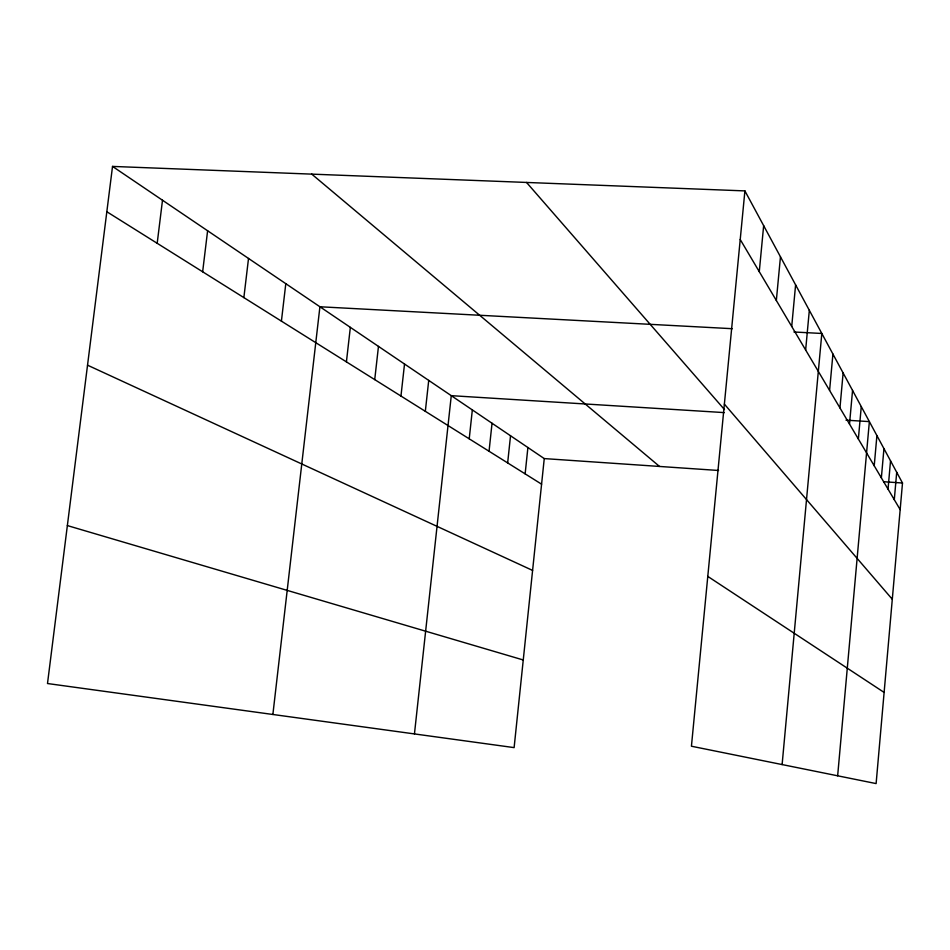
<?xml version="1.0" encoding="UTF-8"?>
<svg xmlns="http://www.w3.org/2000/svg" width="950" height="950" viewBox="0 0 950 950"><rect width="100%" height="100%" fill="white"/><g stroke="black" fill="none" stroke-linecap="round" stroke-linejoin="round"><path stroke-width="1.43" d="M894.294 499.676L896.705 472.269M744.907 190.902L902.5 483.016L876.114 783.584L691.434 746.225L744.907 190.902L112.528 166.416L47.5 683.525L514.116 747.614L544.255 458.589L112.528 166.416M837.651 775.806L869.369 421.61L846.011 420.161M874.226 465.785L876.909 435.587M881.363 477.838L883.951 448.626M888.036 489.108L890.53 460.833M829.587 390.414L832.924 354.041M839.954 407.906L843.125 372.958M849.514 424.056L852.554 390.426M858.361 438.995L861.27 406.6M805.648 349.98L809.329 310.317M782.111 764.572L821.821 333.474L793.939 331.989M776.34 300.485L780.461 256.797M791.718 326.456L795.601 284.869M759.276 271.664L763.658 225.649M525.136 473.86L527.903 447.521M507.656 462.911L510.53 435.765M469.217 438.829L472.34 409.913M489.048 451.25L492.041 423.261M425.327 411.326L428.723 380.404M414.449 733.922L451.274 395.663L724.363 412.609M400.959 396.055L404.522 364.028M374.728 379.62L378.468 346.394M346.418 361.879L350.348 327.358M272.876 714.471L319.912 306.767L732.307 328.7M281.414 321.147L285.796 283.682M243.865 297.611L248.52 258.447M202.647 271.783L207.611 230.767M157.189 243.307L162.498 200.236M544.255 458.589L718.544 470.476M883.619 481.721L902.5 483.016M67.355 525.576L523.26 659.977M87.531 365.18L532.594 570.416M106.827 211.743L541.595 484.179M707.786 576.401L884.117 692.419M311.754 174.123L659.526 466.45M526.538 182.447L724.47 409.557M724.375 404.13L892.299 599.26M740.228 239.507L900.161 509.604"/></g></svg>
